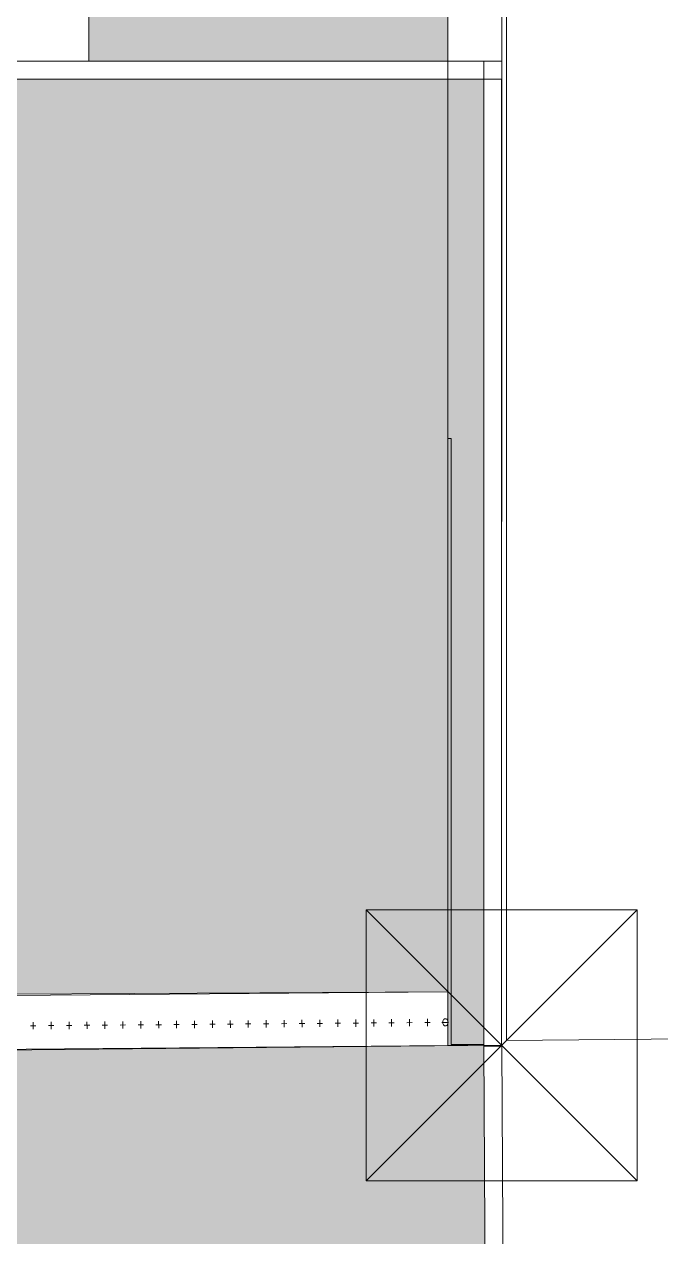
# Model space of a CAD drawing. Header units: millimetres. Extents: x -284281 to 1648660, y -821378 to -151356.
# Drawn here: x -174601 to -171057, y -272134 to -265381 of the extents above; entities that cross this region are included whole.
import ezdxf

# ---------------------------------------------------------------- set-up
doc = ezdxf.new("R2010")
doc.units = ezdxf.units.MM
doc.header["$MEASUREMENT"] = 0
doc.set_wipeout_variables(frame=1)
doc.linetypes.add('Points tirets', pattern=[335.138881, 176.388884, -88.194442, 0, -70.555556])
doc.linetypes.add('Wipeout_Contour', pattern=[1000, 0, -1000])
for name, color, linetype in [('Divers - Dessin général', 7, 'Continuous'), ('Sols_ Dalles', 7, 'Continuous'), ('Structure - Murs extérieurs', 7, 'Continuous'), ('TopoAlt', 7, 'Continuous'), ('wall', 7, 'Continuous')]:
    doc.layers.add(name, color=color, linetype=linetype)

# ---------------------------------------------------------------- blocks, each defined once
blk = doc.blocks.new('Dalle_14_1', base_point=(217961.3, -273253.3))
at = {"layer": 'Sols_ Dalles', "linetype": 'Continuous', "lineweight": 0, "true_color": 0x2e271c}
blk.add_hatch(color=250, dxfattribs=at).paths.add_polyline_path([(217961.3, -273253.3, 0.415791), (219972.1, -275253.2), (252109.1, -275106, 0.414214), (254098.3, -273095.2), (254087.4, -271073, -0.001346), (254087.4, -271062.3), (253905.6, -271062.3), (253905.6, -267687.3), (253887.3, -267687.3), (253887.3, -265687.3), (250537.6, -265687.3), (250537.6, -270787.3), (250537.7, -271092.1), (250548.6, -273114.3), (220537.6, -273253.3), (220537.6, -270687.3), (220537.6, -265687.3), (219961.3, -265687.3, 0.258849), (218113.8, -267154.8, 0.098562), (217961.3, -267920.6)])
at = {"layer": 'Sols_ Dalles', "color": 250, "linetype": 'Continuous', "lineweight": 5, "true_color": 0x1f1f1f, "flags": 128}
blk.add_lwpolyline([(217961.3, -273253.3, 0.415791), (219972.1, -275253.2), (252109.1, -275106, 0.414214), (254098.3, -273095.2), (254087.4, -271073, -0.001346), (254087.4, -271062.3), (253905.6, -271062.3), (253905.6, -267687.3), (253887.3, -267687.3), (253887.3, -265687.3), (250537.6, -265687.3), (250537.6, -270787.3), (250537.7, -271092.1), (250548.6, -273114.3), (220537.6, -273253.3), (220537.6, -270687.3), (220537.6, -265687.3), (219961.3, -265687.3, 0.258849), (218113.8, -267154.8, 0.098562), (217961.3, -267920.6)], format="xyb", close=True, dxfattribs=at)
blk = doc.blocks.new('Dalle_15_1', base_point=(153175.7, -163719.5))
at = {"linetype": 'Continuous', "lineweight": 0, "true_color": 0x90b349}
blk.add_hatch(color=55, dxfattribs=at).paths.add_polyline_path([(153175.7, -163719.5), (153156.3, -271724.8), (155116.7, -271706.2), (155135.4, -165719.8), (251905.3, -165737.3), (251887.4, -265587.3), (253887.4, -265587.7), (253905.6, -163737.6)])
at = {"color": 7, "linetype": 'Continuous', "lineweight": 5, "flags": 128}
blk.add_lwpolyline([(153175.7, -163719.5), (153156.3, -271724.8), (155116.7, -271706.2), (155135.4, -165719.8), (251905.3, -165737.3), (251887.4, -265587.3), (253887.4, -265587.7), (253905.6, -163737.6)], close=True, dxfattribs=at)
blk = doc.blocks.new('Mur_54_1', base_point=(254205.7, -163437.6))
at = {"layer": 'TopoAlt', "color": 211, "linetype": 'Continuous', "lineweight": 5, "true_color": 0xfe55ff}
blk.add_line((253886.3, -270769.2), (253886.3, -271069.3), dxfattribs=at)
at = {"layer": 'TopoAlt', "color": 211, "linetype": 'Continuous', "lineweight": 5, "true_color": 0xfe55ff, "flags": 128}
for points in [[(253905.6, -163737.6), (253886.3, -270769.2)], [(254186.3, -271067.6), (254205.6, -163737.6)], [(254186.3, -271067.6), (253886.3, -271069.3)]]:
    blk.add_lwpolyline(points, dxfattribs=at)
blk = doc.blocks.new('Mur_55_1', base_point=(254186.3, -271067.6))
at = {"color": 254, "linetype": 'Wipeout_Contour', "lineweight": 0, "ltscale": 1473868.449806934}
blk.add_wipeout([(253886.3, -270769.2), (245508.4, -270814.3), (245510, -271114.3), (253886.3, -271069.3)], dxfattribs=at).dxf.layer = 'TopoAlt'
at = {"layer": 'TopoAlt', "color": 211, "linetype": 'Continuous', "lineweight": 5, "true_color": 0xfe55ff}
blk.add_line((253886.3, -270769.2), (253886.3, -271069.3), dxfattribs=at)
at = {"layer": 'TopoAlt', "color": 190, "linetype": 'Continuous', "lineweight": 5, "true_color": 0x8002ff, "flags": 128}
for points in [[(253886.3, -270769.2), (245508.4, -270814.3)], [(245510, -271114.3), (253886.3, -271069.3)]]:
    blk.add_lwpolyline(points, dxfattribs=at)
blk = doc.blocks.new('Mur_70_1', base_point=(254098.3, -273095.2))
at = {"color": 254, "linetype": 'Wipeout_Contour', "lineweight": 0, "ltscale": 1489261.161089006}
blk.add_wipeout([(254198.3, -273094.7), (254187.4, -271072.5), (254087.4, -271073), (254098.3, -273095.2)], dxfattribs=at).dxf.layer = 'Structure - Murs extérieurs'
at = {"layer": 'Structure - Murs extérieurs', "color": 7, "linetype": 'Continuous', "lineweight": 5, "flags": 128}
for points in [[(254087.4, -271073), (254098.3, -273095.2)], [(254198.3, -273094.7), (254187.4, -271072.5)]]:
    blk.add_lwpolyline(points, dxfattribs=at)
blk = doc.blocks.new('Mur_71_1', base_point=(254087.4, -271062.3))
at = {"layer": 'Structure - Murs extérieurs', "color": 7, "linetype": 'Continuous', "lineweight": 5}
for radius in [2000, 1900]:
    blk.add_arc((256087.4, -271062.3), radius, 180, 180.30843, dxfattribs=at)
blk = doc.blocks.new('Mur_72_1', base_point=(254187.3, -265687.3))
at = {"color": 254, "linetype": 'Wipeout_Contour', "lineweight": 0, "ltscale": 1095340.519234042}
blk.add_wipeout([(250537.6, -265687.3), (250437.6, -265587.3), (250437.6, -265687.3)], dxfattribs=at).dxf.layer = 'Structure - Murs extérieurs'
at = {"color": 254, "linetype": 'Wipeout_Contour', "lineweight": 0, "ltscale": 1465615.133242177}
blk.add_wipeout([(250537.6, -265687.3), (254187.3, -265687.3), (254187.3, -265587.3), (250537.6, -265587.3)], dxfattribs=at).dxf.layer = 'Structure - Murs extérieurs'
at = {"color": 254, "linetype": 'Wipeout_Contour', "lineweight": 0, "ltscale": 1095334.956299545}
blk.add_wipeout([(250537.6, -265587.3), (250437.6, -265587.3), (250537.6, -265687.3)], dxfattribs=at).dxf.layer = 'Structure - Murs extérieurs'
at = {"layer": 'Structure - Murs extérieurs', "color": 7, "linetype": 'Continuous', "lineweight": 5, "flags": 128}
for points in [[(250437.6, -265587.3), (250437.6, -265687.3)], [(254187.3, -265587.3), (250437.6, -265587.3)], [(250537.6, -265687.3), (254187.3, -265687.3)]]:
    blk.add_lwpolyline(points, dxfattribs=at)
blk = doc.blocks.new('Garde-corps_1_1')
at = {"color": 7, "linetype": 'Continuous', "lineweight": 5}
for p, q in [((251593.7, -270958.4), (251563.7, -270958.7)), ((251578.5, -270938.5), (251578.8, -270978.5)), ((251693.4, -270957.6), (251663.4, -270957.8)), ((251678.3, -270937.7), (251678.6, -270977.7)), ((251793.2, -270956.8), (251763.2, -270957)), ((251778, -270936.9), (251778.3, -270976.9)), ((251892.9, -270956), (251862.9, -270956.2)), ((251877.8, -270936.1), (251878.1, -270976.1)), ((251992.7, -270955.1), (251962.7, -270955.4)), ((251977.5, -270935.3), (251977.9, -270975.3)), ((252092.4, -270954.3), (252062.5, -270954.6)), ((252077.3, -270934.4), (252077.6, -270974.4)), ((252192.2, -270953.5), (252162.2, -270953.8)), ((252177, -270933.6), (252177.4, -270973.6)), ((252292, -270952.7), (252262, -270952.9)), ((252276.8, -270932.8), (252277.1, -270972.8)), ((252391.7, -270951.9), (252361.7, -270952.1)), ((252376.6, -270932), (252376.9, -270972)), ((252491.5, -270951), (252461.5, -270951.3)), ((252476.3, -270931.2), (252476.6, -270971.2)), ((252591.2, -270950.2), (252561.2, -270950.5)), ((252576.1, -270930.3), (252576.4, -270970.3)), ((252691, -270949.4), (252661, -270949.7)), ((252675.8, -270929.5), (252676.1, -270969.5)), ((252790.7, -270948.6), (252760.7, -270948.8)), ((252775.6, -270928.7), (252775.9, -270968.7)), ((252890.5, -270947.8), (252860.5, -270948)), ((252875.3, -270927.9), (252875.7, -270967.9)), ((252990.3, -270946.9), (252960.3, -270947.2)), ((252975.1, -270927.1), (252975.4, -270967.1)), ((253090, -270946.1), (253060, -270946.4)), ((253074.8, -270926.3), (253075.2, -270966.3)), ((253189.8, -270945.3), (253159.8, -270945.6)), ((253174.6, -270925.4), (253174.9, -270965.4)), ((253289.5, -270944.5), (253259.5, -270944.7)), ((253274.4, -270924.6), (253274.7, -270964.6)), ((253389.3, -270943.7), (253359.3, -270943.9)), ((253374.1, -270923.8), (253374.4, -270963.8)), ((253489, -270942.9), (253459, -270943.1)), ((253473.9, -270923), (253474.2, -270963)), ((253588.8, -270942), (253558.8, -270942.3)), ((253573.6, -270922.2), (253574, -270962.2)), ((253688.5, -270941.2), (253658.5, -270941.5)), ((253673.4, -270921.3), (253673.7, -270961.3)), ((253788.3, -270940.4), (253758.3, -270940.6)), ((253773.1, -270920.5), (253773.5, -270960.5))]:
    blk.add_line(p, q, dxfattribs=at)
at = {"color": 7, "linetype": 'Points tirets', "lineweight": 5}
blk.add_line((253853.1, -270939.9), (253888.1, -270939.6), dxfattribs=at)
at = {"color": 7, "linetype": 'Continuous', "lineweight": 5, "flags": 128}
blk.add_lwpolyline([(253873.2, -270959.7), (253875.8, -270959.4), (253878.3, -270958.4), (253880.7, -270957), (253882.8, -270954.9), (253884.7, -270952.5), (253886.1, -270949.6), (253887.2, -270946.4), (253887.9, -270943), (253888.1, -270939.6), (253887.8, -270936.1), (253887.1, -270932.7), (253886, -270929.6), (253884.4, -270926.7), (253882.6, -270924.3), (253880.4, -270922.3), (253878, -270920.9), (253875.5, -270920), (253872.9, -270919.7), (253870.3, -270920), (253867.8, -270920.9), (253865.4, -270922.4), (253863.3, -270924.5), (253861.5, -270926.9), (253860, -270929.8), (253858.9, -270933), (253858.3, -270936.3), (253858.1, -270939.8), (253858.3, -270943.3), (253859, -270946.7), (253860.1, -270949.8), (253861.7, -270952.6), (253863.5, -270955.1), (253865.7, -270957.1), (253868.1, -270958.5), (253870.6, -270959.4)], close=True, dxfattribs=at)
blk = doc.blocks.new('Garde-corps_3_1')
at = {"color": 7, "linetype": 'Continuous', "lineweight": 5}
for p, q in [((251593.7, -270958.4), (251563.7, -270958.7)), ((251578.5, -270938.5), (251578.8, -270978.5)), ((251693.4, -270957.6), (251663.4, -270957.8)), ((251678.3, -270937.7), (251678.6, -270977.7)), ((251793.2, -270956.8), (251763.2, -270957)), ((251778, -270936.9), (251778.3, -270976.9)), ((251892.9, -270956), (251862.9, -270956.2)), ((251877.8, -270936.1), (251878.1, -270976.1)), ((251992.7, -270955.1), (251962.7, -270955.4)), ((251977.5, -270935.3), (251977.9, -270975.3)), ((252092.4, -270954.3), (252062.5, -270954.6)), ((252077.3, -270934.4), (252077.6, -270974.4)), ((252192.2, -270953.5), (252162.2, -270953.8)), ((252177, -270933.6), (252177.4, -270973.6)), ((252292, -270952.7), (252262, -270952.9)), ((252276.8, -270932.8), (252277.1, -270972.8)), ((252391.7, -270951.9), (252361.7, -270952.1)), ((252376.6, -270932), (252376.9, -270972)), ((252491.5, -270951), (252461.5, -270951.3)), ((252476.3, -270931.2), (252476.6, -270971.2)), ((252591.2, -270950.2), (252561.2, -270950.5)), ((252576.1, -270930.3), (252576.4, -270970.3)), ((252691, -270949.4), (252661, -270949.7)), ((252675.8, -270929.5), (252676.1, -270969.5)), ((252790.7, -270948.6), (252760.7, -270948.8)), ((252775.6, -270928.7), (252775.9, -270968.7)), ((252890.5, -270947.8), (252860.5, -270948)), ((252875.3, -270927.9), (252875.7, -270967.9)), ((252990.3, -270946.9), (252960.3, -270947.2)), ((252975.1, -270927.1), (252975.4, -270967.1)), ((253090, -270946.1), (253060, -270946.4)), ((253074.8, -270926.3), (253075.2, -270966.3)), ((253189.8, -270945.3), (253159.8, -270945.6)), ((253174.6, -270925.4), (253174.9, -270965.4)), ((253289.5, -270944.5), (253259.5, -270944.7)), ((253274.4, -270924.6), (253274.7, -270964.6)), ((253389.3, -270943.7), (253359.3, -270943.9)), ((253374.1, -270923.8), (253374.4, -270963.8)), ((253489, -270942.9), (253459, -270943.1)), ((253473.9, -270923), (253474.2, -270963)), ((253588.8, -270942), (253558.8, -270942.3)), ((253573.6, -270922.2), (253574, -270962.2)), ((253688.5, -270941.2), (253658.5, -270941.5)), ((253673.4, -270921.3), (253673.7, -270961.3)), ((253788.3, -270940.4), (253758.3, -270940.6)), ((253773.1, -270920.5), (253773.5, -270960.5))]:
    blk.add_line(p, q, dxfattribs=at)
at = {"color": 7, "linetype": 'Points tirets', "lineweight": 5}
blk.add_line((253853.1, -270939.9), (253888.1, -270939.6), dxfattribs=at)
at = {"color": 7, "linetype": 'Continuous', "lineweight": 5, "flags": 128}
blk.add_lwpolyline([(253873.2, -270959.7), (253875.8, -270959.4), (253878.3, -270958.4), (253880.7, -270957), (253882.8, -270954.9), (253884.7, -270952.5), (253886.1, -270949.6), (253887.2, -270946.4), (253887.9, -270943), (253888.1, -270939.6), (253887.8, -270936.1), (253887.1, -270932.7), (253886, -270929.6), (253884.4, -270926.7), (253882.6, -270924.3), (253880.4, -270922.3), (253878, -270920.9), (253875.5, -270920), (253872.9, -270919.7), (253870.3, -270920), (253867.8, -270920.9), (253865.4, -270922.4), (253863.3, -270924.5), (253861.5, -270926.9), (253860, -270929.8), (253858.9, -270933), (253858.3, -270936.3), (253858.1, -270939.8), (253858.3, -270943.3), (253859, -270946.7), (253860.1, -270949.8), (253861.7, -270952.6), (253863.5, -270955.1), (253865.7, -270957.1), (253868.1, -270958.5), (253870.6, -270959.4)], close=True, dxfattribs=at)

msp = doc.modelspace()

# ---------------------------------------------------------------- hatches: boundary and pattern name
at = {"layer": 'Sols_ Dalles', "linetype": 'Continuous', "lineweight": 0, "true_color": 0x2e271c}
msp.add_hatch(color=250, dxfattribs=at).paths.add_polyline_path([(-208168.02222, -273253.26877, 0.4157910988), (-206157.25619, -275253.23979), (-174020.265, -275105.96997, 0.4142135624), (-172031.06001, -273095.23292), (-172041.94576, -271073.02067, -0.001345761), (-172041.97474, -271062.25464), (-172041.97474, -267687.29374), (-172041.97474, -265687.29374), (-175591.76314, -265687.29374), (-175591.76314, -270787.29219), (-175591.60232, -271092.1288), (-175580.71657, -273114.34105), (-205591.76314, -273253.26877), (-205591.76314, -270687.29374), (-205591.76314, -265687.29374), (-206168.02222, -265687.29374, 0.2588489053), (-208015.56832, -267154.75238, 0.0985616194), (-208168.02222, -267920.63319)])

# ---------------------------------------------------------------- linework, layer by layer
at = {"color": 9, "linetype": 'Continuous', "lineweight": 5}
for points in [[(-276945.65025, -275935.04226), (-284280.88961, -275935.04226), (-284280.88961, -295062.57111), (-156908.51063, -293826.86817), (-156908.51063, -270902.73426), (-157366.28318, -270902.73426), (-171915.7319, -271040.57524), (-171915.7319, -163437.63526), (-272966.2927, -163437.63526), (-272966.2927, -271040.57524), (-272973.13194, -271040.57524), (-272972.94884, -272000.51928), (-272946.18611, -272000.51417, -0.4094273642)], [(-208256.2426, -273475.38502, 0.3865533313), (-206058.31933, -275253.23979), (-190681.3397, -275196.19066), (-182697.89344, -275116.10287, 0.0051889555), (-182644.79769, -275105.96997), (-173921.32814, -275105.96997, 0.4142135624), (-171932.12315, -273095.23292), (-171943.0089, -271073.02067, -0.001345761), (-171943.03788, -271062.25464), (-171943.03788, -267687.29374), (-171943.03788, -265687.29374), (-173921.32814, -265687.29374), (-175591.76314, -265687.29374), (-175591.76314, -270687.29374), (-205491.76314, -270687.29374), (-205491.76314, -265687.29374), (-205491.76314, -265587.29374), (-206176.19022, -265587.29374), (-206173.85271, -265605.82722, 0.2588490016), (-208011.65088, -266951.54513), (-208028.61366, -266943.72092, 0.0985615086), (-208259.38232, -267730.33623), (-208266.6445, -273329.32486, 0.0251892193)]]:
    msp.add_lwpolyline(points, format="xyb", close=True, dxfattribs=at)
at = {"color": 7, "linetype": 'Continuous', "lineweight": 5}
msp.add_lwpolyline([(-272993.59542, -163719.4882), (-273013.03397, -271660.98042), (-271013.03401, -271661.34059), (-270993.95562, -165719.84833), (-174224.06959, -165737.27506), (-174241.97478, -265587.29374), (-172241.97481, -265587.6539), (-172223.70945, -163737.63526)], close=True, dxfattribs=at)
at = {"layer": 'Sols_ Dalles', "color": 7, "linetype": 'Continuous', "lineweight": 5, "flags": 128}
msp.add_lwpolyline([(-208168.02222, -273253.26877, 0.4157910988), (-206157.25619, -275253.23979), (-174020.265, -275105.96997, 0.4142135624), (-172031.06001, -273095.23292), (-172041.94576, -271073.02067, -0.001345761), (-172041.97474, -271062.25464), (-172041.97474, -267687.29374), (-172041.97474, -265687.29374), (-175591.76314, -265687.29374), (-175591.76314, -270787.29219), (-175591.60232, -271092.1288), (-175580.71657, -273114.34105), (-205591.76314, -273253.26877), (-205591.76314, -270687.29374), (-205591.76314, -265687.29374), (-206168.02222, -265687.29374, 0.2588489053), (-208015.56832, -267154.75238, 0.0985616194), (-208168.02222, -267920.63319)], format="xyb", close=True, dxfattribs=at)
at = {"layer": 'Sols_ Dalles', "color": 250, "linetype": 'Continuous', "lineweight": 5, "true_color": 0x1f1f1f}
msp.add_lwpolyline([(-208168.02222, -273253.26877, 0.4157910988), (-206157.25619, -275253.23979), (-174020.265, -275105.96997, 0.4142135624), (-172031.06001, -273095.23292), (-172041.94576, -271073.02067, -0.001345761), (-172041.97474, -271062.25464), (-172041.97474, -267687.29374), (-172041.97474, -265687.29374), (-175591.76314, -265687.29374), (-175591.76314, -270787.29219), (-175591.60232, -271092.1288), (-175580.71657, -273114.34105), (-205591.76314, -273253.26877), (-205591.76314, -270687.29374), (-205591.76314, -265687.29374), (-206168.02222, -265687.29374, 0.2588489053), (-208015.56832, -267154.75238, 0.0985616194), (-208168.02222, -267920.63319)], format="xyb", close=True, dxfattribs=at)

# ---------------------------------------------------------------- block references
at = {"color": 7, "linetype": 'Continuous', "lineweight": 5}
msp.add_blockref('Dalle_15_1', (-272953.58495, -163719.4954), dxfattribs=at)
at = {"layer": 'Sols_ Dalles', "color": 250, "linetype": 'Continuous', "lineweight": 5, "true_color": 0x1f1f1f}
msp.add_blockref('Dalle_14_1', (-208168.02222, -273253.26877), dxfattribs=at)
at = {"layer": 'TopoAlt', "color": 211, "lineweight": 5, "true_color": 0xfe55ff}
msp.add_blockref('Mur_54_1', (-171923.65542, -163437.63526), dxfattribs=at)

# ---------------------------------------------------------------- next in the draw order: block references
at = {"layer": 'Structure - Murs extérieurs', "color": 211, "lineweight": 5, "true_color": 0xfe55ff}
for name, p in [('Mur_72_1', (-171941.99275, -265687.29374)), ('Mur_70_1', (-172031.06001, -273095.23292))]:
    msp.add_blockref(name, p, dxfattribs=at)
at = {"layer": 'TopoAlt', "color": 211, "lineweight": 5, "true_color": 0xfe55ff}
msp.add_blockref('Mur_55_1', (-171943.03788, -271067.6377), dxfattribs=at)

# ---------------------------------------------------------------- next in the draw order: linework, layer by layer
at = {"layer": 'Structure - Murs extérieurs', "color": 7, "linetype": 'Continuous', "lineweight": 5}
for points in [[(-172041.97474, -265587.29374), (-175691.76314, -265587.29374)], [(-175591.76314, -265687.29374), (-172041.97474, -265687.29374)], [(-172041.94576, -271073.02067), (-172031.06001, -273095.23292)], [(-171931.06146, -273094.69462), (-171941.94721, -271072.48237)]]:
    msp.add_lwpolyline(points, dxfattribs=at)
for radius, end in [(2000, 180.308425506), (1900, 180.308425505)]:
    msp.add_arc((-170041.97474, -271062.25464), radius, 180, end, dxfattribs=at)
at = {"layer": 'TopoAlt', "color": 211, "linetype": 'Continuous', "lineweight": 5, "true_color": 0xfe55ff}
msp.add_line((-172242.98415, -270769.24799), (-172243.03818, -271069.25262), dxfattribs=at)
msp.add_line((-172242.98415, -270769.24799), (-172243.03818, -271069.25262), dxfattribs=at)
for points in [[(-172223.70945, -163737.63526), (-172242.98415, -270769.24799)], [(-171943.03788, -271067.6377), (-171923.70945, -163737.63526)], [(-171943.03788, -271067.6377), (-172243.03818, -271069.25262)]]:
    msp.add_lwpolyline(points, dxfattribs=at)
at = {"layer": 'TopoAlt', "color": 190, "linetype": 'Continuous', "lineweight": 5, "true_color": 0x8002ff}
for points in [[(-172242.98415, -270769.24799), (-208082.37461, -271071.50414)], [(-180619.36504, -271114.34317), (-172243.03818, -271069.25262)]]:
    msp.add_lwpolyline(points, dxfattribs=at)
at = {"layer": 'wall', "color": 1, "linetype": 'Continuous', "lineweight": 5}
msp.add_line((-171915.7319, -271040.57524), (-157366.28318, -270902.73426), dxfattribs=at)

# ---------------------------------------------------------------- next in the draw order: block references
at = {"layer": 'Structure - Murs extérieurs', "color": 211, "lineweight": 5, "true_color": 0xfe55ff}
msp.add_blockref('Mur_71_1', (-172041.97474, -271062.25464), dxfattribs=at)

# ---------------------------------------------------------------- next in the draw order: wipeouts: each hides what was drawn before it
at = {"color": 254, "linetype": 'Wipeout_Contour', "lineweight": 0, "ltscale": 1438589.353908819}
msp.add_wipeout([(-172242.98415, -270769.24799), (-208082.38, -271070.50182), (-208080.71452, -271379.89247), (-172243.03818, -271069.25262)], dxfattribs=at).dxf.layer = 'TopoAlt'

# ---------------------------------------------------------------- next in the draw order: linework, layer by layer
at = {"color": 14, "linetype": 'Continuous', "lineweight": 5, "true_color": 0xa40f02}
for p, q in [((-172697.89735, -270312.92715), (-171188.17842, -271822.34824)), ((-172697.74843, -271822.49716), (-171188.32733, -270312.77823))]:
    msp.add_line(p, q, dxfattribs=at)
at = {"color": 14, "linetype": 'Continuous', "lineweight": 5, "true_color": 0xa40f02, "flags": 128}
msp.add_lwpolyline([(-171188.32733, -270312.77823), (-171188.17842, -271822.34824), (-172697.74843, -271822.49716), (-172697.89735, -270312.92715)], close=True, dxfattribs=at)
at = {"layer": 'Divers - Dessin général', "color": 14, "linetype": 'Continuous', "lineweight": 5, "true_color": 0x990000}
msp.add_lwpolyline([(-171923.65542, -163437.63526), (-171943.03788, -271067.6377), (-273272.94367, -272027.63374), (-273290.3137, -197317.63509), (-273293.65591, -163437.63526)], close=True, dxfattribs=at)
at = {"layer": 'Structure - Murs extérieurs', "color": 7, "linetype": 'Continuous', "lineweight": 5, "flags": 128}
msp.add_lwpolyline([(-205491.76314, -270787.2922), (-175691.76314, -270787.29219), (-175591.76316, -270787.29219), (-175591.76316, -270687.29221), (-175591.76316, -265687.29372), (-172041.97478, -265687.29372), (-172041.97478, -265587.29374), (-175591.76316, -265587.29374), (-175691.76314, -265587.29374), (-175691.76314, -265687.29372), (-175691.76314, -270687.29219), (-205491.76314, -270687.2922)], dxfattribs=at)
msp.add_lwpolyline([(-206156.7584, -275353.23856), (-174019.76721, -275205.96874, 0.4142192129), (-171931.06146, -273094.69462), (-171941.94721, -271072.48237), (-172041.94576, -271073.02067), (-172031.06001, -273095.23292, -0.4142135624), (-174020.265, -275105.96997), (-206157.25619, -275253.23979, -0.4157910988)], format="xyb", dxfattribs=at)
at = {"layer": 'TopoAlt', "color": 7, "linetype": 'Continuous', "lineweight": 5, "flags": 128}
for points in [[(-273293.65591, -163437.63526), (-273293.59869, -163737.63526), (-273272.96147, -271934.33653), (-272972.96147, -271934.27931), (-272993.59869, -163737.63526), (-172223.70945, -163737.63526), (-172242.98415, -270769.24799), (-172243.03818, -271069.25262), (-171943.03788, -271067.63769), (-171923.70945, -163737.63526), (-171923.65542, -163437.63526), (-172223.65543, -163437.63526), (-272993.65591, -163437.63526)], [(-172242.98415, -270769.24799), (-208082.38, -271070.50182), (-208080.71452, -271379.89247), (-172243.03818, -271069.25262)]]:
    msp.add_lwpolyline(points, close=True, dxfattribs=at)

# ---------------------------------------------------------------- next in the draw order: block references
at = {"color": 7, "linetype": 'Continuous', "lineweight": 5}
for name in ['Garde-corps_1_1', 'Garde-corps_3_1']:
    msp.add_blockref(name, (-426129.3317, 0), dxfattribs=at)

doc.saveas('drawing.dxf')
